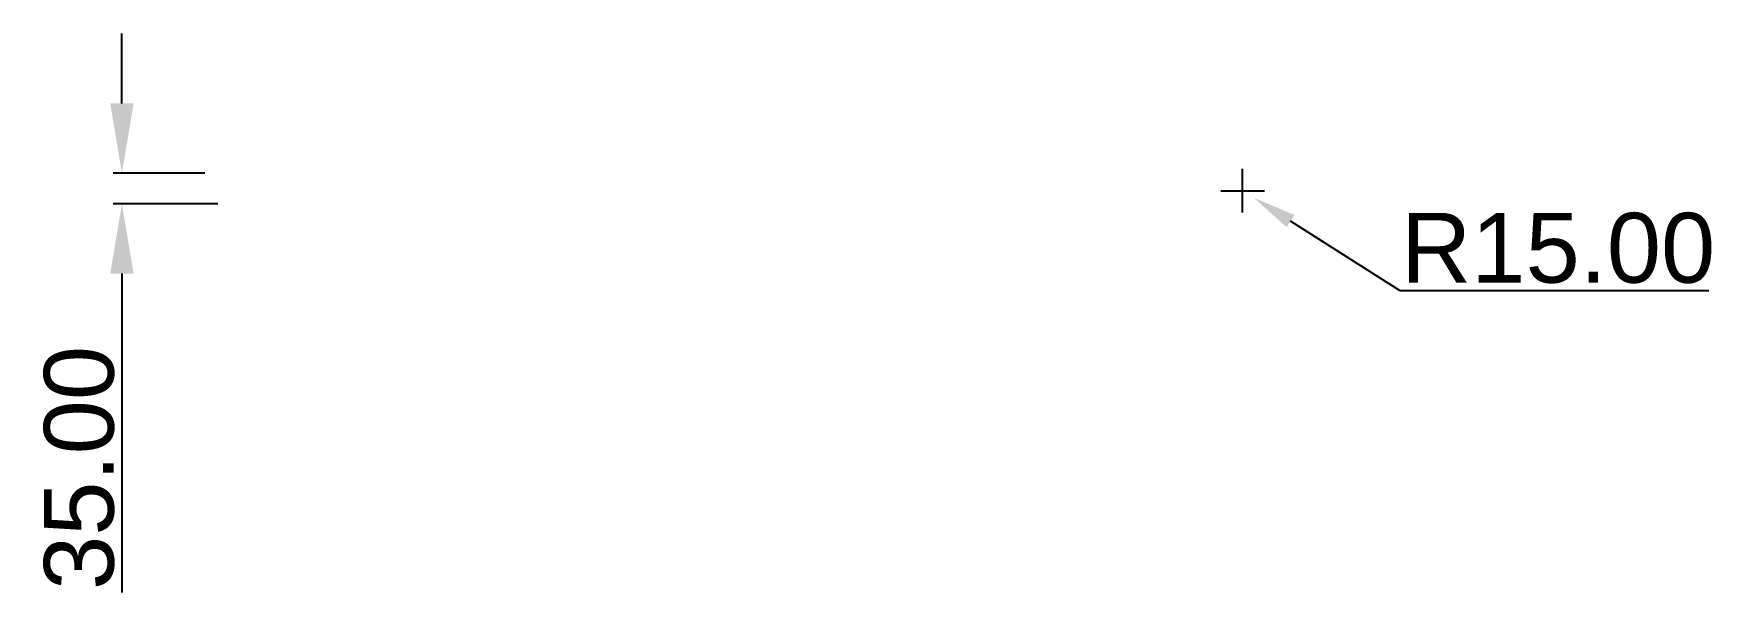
# Model space of a CAD drawing. Header units: millimetres. Extents: x -52705 to -50782, y 1554 to 2194.
import ezdxf

# ---------------------------------------------------------------- set-up
doc = ezdxf.new("R2010")
doc.units = ezdxf.units.MM
doc.layers.add('Default', color=7, linetype='Continuous')
doc.styles.add('Arial Regular', font='arial.ttf')
doc.dimstyles.new('Template Millimeter Small', dxfattribs={"dimscale": 10, "dimtxt": 8, "dimasz": 8, "dimexe": 1, "dimexo": 0.5, "dimgap": 0.8, "dimtad": 1, "dimtoh": 1, "dimzin": 1, "dimdsep": 46, "dimtxsty": 'Arial Regular', "dimcen": 2.5, "dimadec": 1, "dimazin": 1, "dimtfac": 1, "dimtdec": 4, "dimtix": 1, "dimtofl": 0, "dimtmove": 1, "dimatfit": 3, "dimldrblk": 'OPEN90', "dimfxl": 1, "dimtolj": 1, "dimtzin": 1, "dimarcsym": 0})

# ---------------------------------------------------------------- blocks, each defined once
blk = doc.blocks.new('*D2')
at = {"layer": 'Default', "color": 0, "transparency": 16777216}
for p, q in [((-51319.2, 1988.8), (-51319.2, 2038.8)), ((-51344.2, 2013.8), (-51294.2, 2013.8))]:
    blk.add_line(p, q, dxfattribs=at)
at = {"layer": 'Default', "color": 0, "lineweight": -2, "transparency": 16777216}
for p, q in [((-51138.4, 1899.1), (-51264.3, 1979)), ((-50784.6, 1899.1), (-51138.4, 1899.1))]:
    blk.add_line(p, q, dxfattribs=at)
at = {"layer": 'Default', "color": 0, "transparency": 16777216}
blk.add_solid([(-51259.8, 1986), (-51268.7, 1972), (-51306.5, 2005.8)], dxfattribs=at)
at = {"layer": 'Defpoints', "color": 0, "transparency": 16777216}
for p in [(-51319.2, 2013.8), (-51306.5, 2005.8)]:
    blk.add_point(p, dxfattribs=at)
at = {"layer": 'Default', "color": 0, "transparency": 16777216, "insert": (-50957.5, 1947.9), "char_height": 80, "attachment_point": 5, "style": 'Arial Regular'}
blk.add_mtext('\\A1;R15.00', dxfattribs=at)
blk = doc.blocks.new('_Open90')
at = {"color": 0, "linetype": 'ByBlock', "lineweight": -2}
for p, q in [((-0.5, 0.5), (0, 0)), ((0, 0), (-1, 0)), ((0, 0), (-0.5, -0.5))]:
    blk.add_line(p, q, dxfattribs=at)
blk = doc.blocks.new('*D3')
at = {"layer": 'Default', "color": 0, "lineweight": -2, "transparency": 16777216}
for p, q in [((-52604.2, 2113.8), (-52604.2, 2193.8)), ((-52509.2, 2033.8), (-52614.2, 2033.8)), ((-52494.2, 1998.8), (-52614.2, 1998.8)), ((-52604.2, 1918.8), (-52604.2, 1553.6))]:
    blk.add_line(p, q, dxfattribs=at)
at = {"layer": 'Default', "color": 0, "transparency": 16777216}
for points in [[(-52617.5, 2113.8), (-52590.8, 2113.8), (-52604.2, 2033.8)], [(-52590.8, 1918.8), (-52617.5, 1918.8), (-52604.2, 1998.8)]]:
    blk.add_solid(points, dxfattribs=at)
at = {"layer": 'Defpoints', "color": 0, "transparency": 16777216}
for p in [(-52504.2, 2033.8), (-52604.2, 1998.8), (-52489.2, 1998.8)]:
    blk.add_point(p, dxfattribs=at)
at = {"layer": 'Default', "color": 0, "transparency": 16777216, "insert": (-52653, 1696.2), "char_height": 80, "attachment_point": 5, "rotation": 90, "style": 'Arial Regular'}
blk.add_mtext('\\A1;35.00', dxfattribs=at)

msp = doc.modelspace()

# ---------------------------------------------------------------- dimensions: what is measured, and where the dimension line sits
at = {"layer": 'Default'}
dim = msp.add_linear_dim(base=(-52604.155, 1998.843, -24300.604), p1=(-52504.155, 2033.843, -24300.604), p2=(-52489.155, 1998.843, -24300.604), angle=90, dimstyle='Template Millimeter Small', override={"dimscale": 10, "dimtxt": 8, "dimasz": 8, "dimexe": 1, "dimexo": 0.5, "dimgap": 0.8, "dimtad": 1, "dimtih": 0, "dimtoh": 0, "dimdec": 2, "dimzin": 1, "dimtxsty": 'Arial Regular', "dimsah": 0, "dimcen": 2.5, "dimadec": 1, "dimazin": 1, "dimtix": 0, "dimtmove": 0, "dimtzin": 1}, dxfattribs=at)
dim.commit()
dim.dimension.update_dxf_attribs({"geometry": '*D3', "text_midpoint": (-52652.995, 1696.203, -24300.604)})
dim = msp.add_radius_dim(center=(-51319.155, 2013.843, -24300.604), mpoint=(-51306.491, 2005.804, -24300.604), dimstyle='Template Millimeter Small', override={"dimscale": 10, "dimasz": 5, "dimtad": 1, "dimtih": 0, "dimtoh": 1, "dimlfac": 1, "dimtxsty": 'Arial Regular', "dimsah": 0}, dxfattribs=at)
dim.commit()
dim.dimension.update_dxf_attribs({"geometry": '*D2', "text_midpoint": (-51138.401, 1899.104, -24300.604), "dimtype": 164})

doc.saveas('drawing.dxf')
